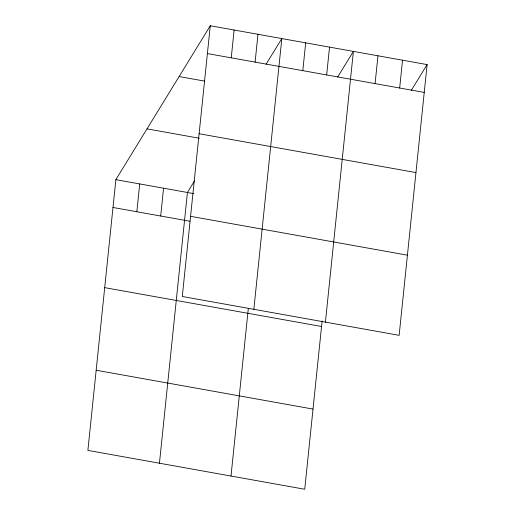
<?xml version="1.0" encoding="UTF-8"?>
<svg xmlns="http://www.w3.org/2000/svg" width="515" height="515" viewBox="0 0 515 515"><rect width="100%" height="100%" fill="white"/><g stroke="black" fill="none" stroke-linecap="round" stroke-linejoin="round"><path stroke-width="0.77" d="M210.268 25.75L182.291 296.492L399.138 335.342L427.115 64.6L210.268 25.75L115.862 179.658L87.885 450.4L304.732 489.25L322.12 320.993M136.842 211.749L139.713 183.932M160.693 216.023L163.57 188.207M159.444 463.223L187.421 192.481L194.483 180.965M231.248 57.841L234.119 30.025M255.099 62.115L257.976 34.299M231.003 476.04L248.314 308.569M253.85 309.309L281.827 38.574L266.043 64.304M302.807 70.664L305.678 42.842M326.658 74.939L329.536 47.116M325.409 322.132L353.387 51.391L337.602 77.121M375.087 83.61L377.965 55.794M399.666 88.014L402.543 60.197M411.331 90.331L427.115 64.6M207.391 53.566L424.244 92.417M179.111 76.542L204.507 81.087M199.105 133.733L415.959 172.583M147.013 128.866L199.337 138.245M115.862 179.658L193.576 193.582M190.569 216.326L407.423 255.176M112.985 207.481L189.932 221.263M104.7 287.64L321.553 326.491M96.163 370.234L313.017 409.084"/></g></svg>
